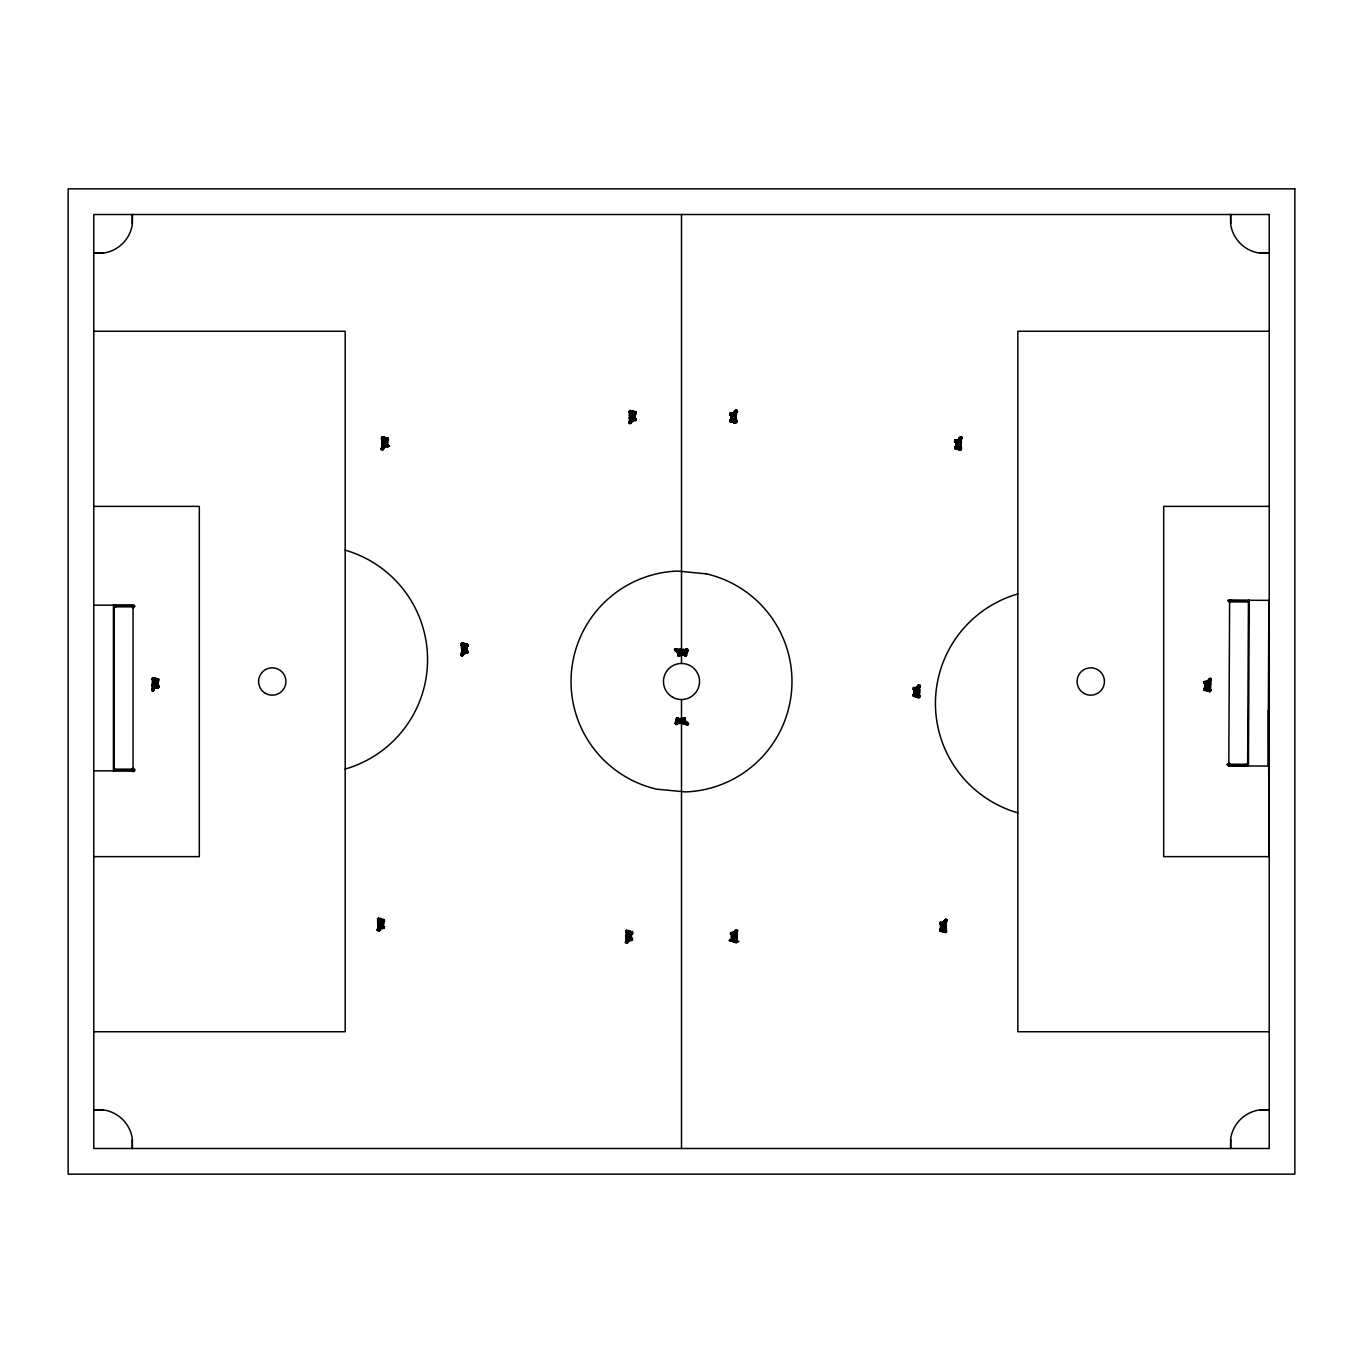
<?xml version="1.0" encoding="UTF-8"?>
<svg xmlns="http://www.w3.org/2000/svg" width="1363" height="1363" viewBox="0 0 1363 1363"><rect width="100%" height="100%" fill="white"/><g stroke="black" fill="none" stroke-linecap="round" stroke-linejoin="round"><path stroke-width="1.5" d="M153.15 681.483L152.043 678.416L153.099 677.701L154.615 678.876M377.585 918.935L378.335 920.57L377.5 918.866L380.43 918.662L381.674 919.463L380.959 920.553M382.492 439.176L381.504 437.455L384.434 437.25L383.446 437.966M462.176 646.607L461.069 644.614L461.972 642.808L463.999 643.336L465.073 646.522L466.93 646.982M626.69 932.633L625.685 930.929L628.633 930.708L626.077 932.428M629.57 412.495L630.098 410.433L633.369 411.745C630.524 414.182 632.466 409.156 636.01 411.967L636.061 413.79L633.488 413.722M734.35 418.134C737.792 418.901 737.093 423.177 733.805 422.649L736.736 422.445L736.31 419.412M734.93 937.625L736.259 937.54L736.838 942.054C737.877 938.119 736.684 942.157 734.367 942.157L736.395 942.685L736.94 940.623M920.025 696.97C919.173 691.774 921.115 699.849 917.095 697.174L918.083 696.459M944.252 930.026L943.69 931.985L945.581 932.496L946.263 930.469M957.576 446.417L958.649 449.586L960.676 450.114L961.205 448.052M1209.373 690.36L1207.925 691.109L1209.952 691.637L1210.48 689.576M679.813 655.893L678.007 655.824C682.113 652.724 671.295 648.141 679.251 653.899M1229.613 600.18L1228.796 765.887L1268.067 766.074L1268.885 600.367L1229.085 600.18M1246.021 765.631L1246.021 764.268M1247.741 601.969L1247.741 600.606M1247.281 765.631L1247.281 764.285M1247.622 765.972L1248.44 600.265M1248.44 765.972L1249.258 600.265M154.155 685.487C157.716 684.413 153.355 686.577 154.394 684.635L153.338 682.846M379.596 925.954C383.173 924.864 378.795 927.044 379.851 925.085L378.301 923.041L379.766 922.495M385.763 440.539L386.956 442.464C383.957 441.765 386.002 445.497 383.838 443.674L382.202 441.561L383.872 441.782M463.181 650.628C466.742 649.538 462.381 651.718 463.42 649.759L461.767 647.664L464.374 647.425M631.308 418.237C634.868 417.163 630.507 419.327 631.546 417.385L630.013 415.34L633.199 414.131L632.125 411.37L631.563 412.921M627.798 938C631.376 936.909 626.997 939.09 628.036 937.131L626.401 935.035L628.07 935.239M680.631 719.885L679.728 719.272L679.064 720.686M682.437 653.729L683.34 654.342L684.005 652.928M734.623 415.374C731.062 416.465 735.424 414.284 734.384 416.243L736.037 418.339L735.287 417.674M735.202 935.035C731.795 935.648 735.816 933.996 734.964 935.734L736.599 937.846L735.867 937.182M917.912 689.882C914.352 690.973 918.713 688.809 917.674 690.751L919.309 692.864L917.64 692.643M944.525 924.71C940.947 925.801 945.326 923.62 944.286 925.579L945.922 927.675L945.189 927.01L945.718 932.513L946.246 930.282M959.467 442.294C955.906 443.384 960.268 441.22 959.228 443.162L960.285 444.951M1208.76 683.817C1205.182 684.908 1209.56 682.744 1208.504 684.686L1210.157 686.799L1208.589 687.276M152.963 677.718L152.043 679.49L153.116 677.752L153.286 683.153M378.386 921.286L378.403 918.134L378.539 923.279L379.868 923.194M382.935 442.225L382.407 436.722L381.623 439.295L382.901 440.505M461.461 645.057L461.972 642.808L462.517 648.328M630.115 410.467L629.195 412.239L630.268 410.502L630.336 415.8M626.588 933.331L626.605 930.179L627.133 935.7M919.122 697.703L920.025 695.897L918.952 697.635L918.577 692.2M960.591 447.66L961.579 448.308L960.676 450.114L960.131 444.611M1209.952 691.637L1210.855 689.831L1209.952 691.637L1209.816 686.492L1208.487 686.577M153.678 690.649L155.876 685.265L156.762 686.867L158.006 685.112L157.512 680.137L154.581 679.336M380.107 919.667C380.839 916.975 378.403 922.785 382.969 920.604L382.952 927.198L379.374 927.607M732.8 416.635L731.284 414.131L733.686 413.585M1208.981 682.164L1205.403 682.573L1204.909 684.209L1205.386 689.184L1207.874 689.695M156.319 679.541C157.103 676.576 155.382 681.807 154.649 679.217C155.433 677.598 156.984 680.853 155.535 678.416M383.65 439.056C383.105 440.334 389.205 436.62 384.11 438.256M381.998 919.344L381.674 919.463M464.562 643.54C468.429 645.04 460.984 644.273 466.538 645.278L466.521 651.872C461.12 654.666 467.713 648.226 464.868 652.996L463.352 653.388M633.71 411.626L634.238 413.449L631.546 412.393M686.424 653.627L686.373 650.969M731.948 421.934L734.01 421.15M915.391 696.34L917.35 696.561L915.22 696.442L916.635 695.164L915.851 696.391C912.563 697.941 911.881 692.506 915.732 694.414M942.549 923.893L941.169 923.467L940.76 926.704L942.446 929.583L941.407 929.805L941.134 923.637L943.656 923.058L941.169 923.467C938.306 928.356 944.883 935.614 942.634 928.816M956.996 446.979L954.713 446.757L954.764 448.563L958.785 449.126M1206.357 690.428L1208.282 690.445M154.411 680.171L154.973 678.212M465.686 644.171L464.476 643.864M631.989 411.422L631.222 410.57M629.996 933.485C636.436 933.928 629.416 930.469 628.633 930.708M734.129 421.644L733.89 422.769L732.732 419.48L735.696 418.526M1206.562 688.349C1202.66 686.407 1203.427 692.097 1206.783 690.172L1208.163 690.82L1206.851 687.94M679.558 721.385L677.65 720.158L677.547 723.736C673.595 725.985 676.065 718.983 676.849 724.23M676.44 718.131C677.769 733.396 674.123 714.297 678.501 718.233M684.669 653.32C686.577 661.396 685.742 648.72 687.225 649.027L687.957 649.93L685.385 649.146M677.65 720.158L677.956 722.015M685.197 652.23L685.419 653.456L684.311 652.281M734.214 941.152L731.965 940.623L731.352 935.257L731.846 933.621L736.327 931.304M154.718 678.808C157.461 677.888 154.104 681.466 156.029 679.524M381.776 920.008L380.107 919.326L381.316 918.986M633.352 412.171L632.585 412.972M631.086 932.258L629.195 930.929M732.459 421.32L733.243 422.445M916.464 696.766L914.675 695.641L913.943 691.944L914.573 688.639L916.975 688.094M154.666 687.616L155.689 685.913L155.842 687.872L154.326 688.247M383.787 447.285L386.257 445.633L384.724 445.275M379.783 928.714L382.373 926.84L379.442 928.373M464.204 652.042L464.987 650.867L464.868 652.996L466.623 650.015M732.919 413.551L734.453 412.614L736.276 413.006L736.241 414.863L736.412 413.994M736.974 933.502L736.77 934.354L736.838 932.496L733.498 932.496L731.761 935.478M1208.572 681.074L1205.982 682.931L1206.954 683.272M156.319 686.1L152.758 691.297L153.252 690.223L151.821 690.802L153.559 686.969L152.179 688.519M386.939 444.065C381.299 447.047 398.047 444.832 383.702 447.047M628.019 939.465L627.644 942.446L630.132 938.357M732.834 414.812L732.152 414.062L732.289 415.016M734.078 934.132C729.58 935.648 738.422 927.334 734.112 932.548C731.846 936.722 727.706 931.202 735.1 932.36M957.644 443.554C962.193 431.304 956.519 441.68 957.61 442.123M942.719 924.148C941.203 922.393 942.6 926.721 942.838 922.342L946.161 922.342L946.126 924.199L946.314 923.33M1208.351 681.858C1203.989 686.339 1209.424 678.127 1206.289 683.289C1201.093 683.97 1205.693 679.592 1208.657 681.313M381.419 924.693L379.476 930.384L382.935 925.494M630.319 938.272L629.485 940.368L626.162 940.368C627.883 934.899 624.816 944.576 626.912 942.736C626.401 946.382 631.938 932.956 628.905 937.165L626.52 936.415M732.902 415.596L736.02 409.582L735.526 410.638L736.957 410.076L735.424 414.999M736.702 940.351C735.56 937.165 737.775 929.072 736.088 930.145C736.906 927.709 732.101 935.052 733.294 937.028M916.004 692.046C914.965 689.968 919.361 682.846 918.815 685.146C923.143 686.236 912.375 691.791 918.117 685.623L915.152 688.996L918.151 688.23M626.98 938.425L626.043 938.698L626.299 932.513M919.156 687.634L919.412 695.369M946.28 927.232L946.024 930.196L946.109 927.232M153.338 685.913L152.383 686.185L152.4 682.982L152.503 687.872L153.355 685.402L152.162 686.662M382.253 446.74L381.504 437.455M378.352 928.203L378.267 920.758M629.467 417.385C629.553 404.743 630.643 427.999 629.467 417.385L629.57 418.969L630.49 418.68M679.047 653.627L680.614 654.461M1210.583 684.686C1209.884 697.958 1210.174 678.365 1210.583 684.686L1209.85 682.795M684.822 653.593L684.822 656.114M684.652 721.691L683.817 719.715L685.299 720.788L685.299 724.128L683.63 724.247L683.647 722.969M735.986 420.503L735.628 419.378M736.31 421.746L735.833 423.177M961.188 447.865L960.676 450.114M152.792 687.77L153.065 686.271M382.373 926.84L381.078 927.096L381.419 926.193L380.021 928.118M734.01 413.296L732.817 415.136M735.049 420.23C739.819 422.564 727.161 423.246 730.381 419.787M916.379 689.457L916.72 688.042M960.779 448.648L956.451 447.49L955.719 444.287L956.127 441.05L958.853 440.232M945.82 931.048L941.509 929.907L942.446 929.583M944.661 924.506L945.769 925.681L946.161 922.342L945.036 923.194L946.365 925.562M1208.879 683.613L1210.003 684.805L1210.395 681.449L1210.497 683.102M384.485 438.665L386.973 439.176L387.569 442.481L386.956 445.786L384.536 446.314M631.699 412.563L634.681 412.887L635.175 414.488L634.647 419.48L632.619 419.361M733.754 421.235L731.267 420.724L730.653 417.436L731.284 414.131L733.669 413.875M958.598 448.171L956.11 447.66L955.599 446.059L956.127 441.05L957.746 442.532M155.143 688.247L156.915 686.39L156.012 687.139M386.376 445.428C380.805 451.409 387.399 445.582 383.599 444.542M378.011 929.174C380.533 924.54 374.314 931.985 378.71 930.69C377.278 932.939 383.719 925.46 381.265 926.414M461.921 652.877C462.653 647.766 460.643 656.71 462.278 655.364L461.784 656.421L465.004 649.367M631.495 420.997L634.068 419.14L631.154 422.7L633.045 418.015L633.914 419.617L631.069 419.906M731.863 414.471L734.759 411.013L732.101 415.102M960.983 441.663L961.307 443.162L959.961 440.828L961.801 436.995L960.37 437.557L960.847 436.552L956.945 442.021M941.765 923.807L944.678 920.264L942.702 925.971M1205.982 682.931L1208.879 679.456L1206.851 685.981M154.019 685.708L153.593 683.476M383.48 444.747L382.356 443.554L382.475 449.977L381.265 449.841L382.1 446.076M379.476 926.159L378.352 924.983L378.71 930.69M463.045 650.832L461.938 649.657L462.278 655.364M631.171 418.458L630.064 417.265L630.183 423.689L628.973 423.552L630.507 418.151L629.314 419.412M627.662 938.204L626.554 937.028L626.912 942.736M734.759 415.17L735.867 416.345L735.526 410.638M735.339 934.66L736.446 935.853L736.088 930.145M918.049 689.678L919.156 690.871L918.815 685.146M959.603 442.089L960.711 443.282L960.37 437.557M684.856 721.777L685.061 717.79L683.204 718.233M156.762 683.204L156.898 682.437M382.202 923.671L382.816 922.751L381.401 922.087M465.788 648.345L466.402 647.425L466.248 648.669M630.405 935.717L631.018 934.797L629.553 937.403M732.834 419.242L731.42 418.577L732.033 417.657M732.595 937.165L731.982 938.068L733.447 935.461M957.678 446.161L956.247 445.497L956.877 444.594M942.736 928.578L941.305 927.913L941.918 926.993M1206.306 687.242L1206.153 686.117M382.253 439.397L381.861 445.258L382.782 444.968M633.131 416.993L633.216 416.09M385.797 440.01C390.789 441.816 387.177 436.228 386.291 438.119M735.287 942.549L732.51 941.288L734.044 940.947M385.303 446.911L385.542 444.44L385.303 446.911L384.025 446.706M381.299 928.322L381.538 925.869L381.708 927.096C379.34 928.85 382.543 928.493 382.066 926.482C387.262 925.801 382.662 930.179 379.698 928.459M464.868 652.996L465.107 650.543L465.942 651.514L464.289 651.361C462.977 653.507 466.964 653.167 465.652 651.156C470.848 650.475 466.231 654.853 463.267 653.133M1207.056 681.449L1206.817 683.919L1206.255 682.727M155.092 687.616L156.609 686.083M632.415 418.986L632.994 420.622L633.863 419.242M943.4 923.961L942.838 922.342L941.203 925.17M630.047 415.954L630.37 413.006L630.149 417.487M632.415 419.003L632.245 420.366L636.01 420.383L635.55 418.526M735.867 413.688L737.519 410.927L736.378 411.217M943.417 923.961L943.571 922.598M945.121 923.228L946.859 919.412L945.326 919.701L945.002 923.978M1209.339 682.335L1211.094 678.518L1208.385 680.341L1208.538 682.369M1209.901 684.584L1210.327 688.536L1209.441 688.605M685.862 654.427L682.335 654.853M681.023 718.744L684.175 719.136L684.703 721.538M155.774 686.117C155.263 691.586 160.595 676.576 155.041 679.541M383.378 446.195C387.91 447.405 388.847 440.675 385.797 438.494L383.753 437.625M383.003 927.01L380.464 927.59C384.656 928.765 384.298 920.502 381.793 919.923L379.749 919.054L377.5 919.94L378.42 918.168M462.943 652.281L466.521 651.872L466.93 648.737M633.914 419.617L634.681 412.887L635.277 416.192M628.735 939.789L631.154 939.243L631.086 932.275M732.033 420.434L731.232 414.301L731.267 420.724L730.653 417.436M733.464 935.103L731.846 933.621L731.437 936.875L732.084 939.976L734.436 940.453M917.163 695.471L914.794 694.994L914.164 691.876L914.573 688.639L916.907 688.264M1209.765 690.308L1209.458 687.855L1210.463 690.274L1206.562 689.865C1201.144 688.945 1208.964 678.075 1206.885 683.647M629.297 936.449L629.45 935.7M733.686 936.074L733.55 937.165L734.095 935.717L731.846 936.943M916.396 691.092L916.26 692.183L917.043 691.211M152.469 681.466L152.145 678.467M461.495 646.59L461.205 645.551M157.495 686.731L157.512 680.137L154.394 679.643M386.956 445.786L386.564 441.016M382.952 927.198L382.56 922.444M466.521 651.872L466.998 648.601M634.647 419.48L635.124 416.226L634.323 417.606M629.536 937.778L631.154 939.243L631.682 934.234L631.171 932.65L628.667 932.139M731.846 933.621L731.829 940.231L734.333 940.743M914.965 693.409L914.096 691.91L914.573 688.639L915.22 689.235M957.065 448.904L957.303 448.257C955.429 447.371 955.48 444.594 956.127 441.05M1205.795 687.344L1205.403 682.573M134.733 606.416L133.063 608.068L131.632 605.581L134.238 605.24L134.733 606.416L131.564 606.314M134.818 770.027C134.886 772.446 130.865 771.918 131.547 769.584C133.097 765.972 137.833 772.122 131.564 770.027M1231.181 601.015L1229.511 602.667L1228.08 600.163L1230.687 599.839L1231.181 601.015L1227.961 600.998M155.314 681.33L155.348 682.284M384.758 440.368L386.036 441.118M377.875 920.383L378.011 919.94M380.754 921.78L382.032 922.547L381.112 923.603M629.587 412.665L629.195 411.166M632.466 414.079L633.744 414.829L631.495 414.965L633.608 413.943L634.459 414.897L634.357 416.993L633.045 417.657M733.481 419.548L734.436 418.645M734.044 939.039L735.015 938.153M916.754 694.057L916.72 693.086M1210.855 690.905L1210.003 686.117M676.372 719.8C676.934 724.196 674.123 720.107 676.968 720.311M687.105 652.843L687.957 649.93L682.454 650.458L683.119 649.725L684.447 653.422L682.216 654.479L680.733 652.877M686.219 652.281L686.305 653.303M681.67 720.652L684.175 719.136L679.166 718.608L677.564 719.119L677.053 721.606L676.508 720.414M155.774 679.285L154.837 678.672M156.984 682.982L155.944 681.619M386.445 442.021L386.393 441.714M380.481 920.008L382.134 919.497L380.584 919.684M382.441 923.433L382.202 922.751M632.193 412.29L632.619 410.91M628.956 931.934C630.711 930.929 626.741 930.452 629.876 931.508L626.316 931.628M630.643 935.478L629.962 933.996M731.795 417.896L731.42 418.577M733.856 422.751L733.021 421.593M732.357 937.386L733.038 938.868M915.084 692.404L916.123 693.75M916.175 696.851L917.026 695.846L914.539 695.249L913.943 691.944M956.639 444.815L956.877 445.497M957.746 449.262L958.853 448.069M941.68 927.232L941.918 927.913M942.787 931.679L944.235 930.282M1205.914 686.339L1206.954 687.685M1207.022 690.785L1208.351 689.508M384.025 438.375L384.383 437.284M628.888 934.626L629.774 932.786L628.479 930.81M734.64 941.56L732.8 941.475M154.24 687.991L158.5 687.838L158.398 685.776M679.592 656.114L679.609 653.593L678.007 653.627M627.9 940.504C632.722 942.395 634.562 936.432 628.922 938.732L629.45 938.136M730.381 415.102L730.278 413.023L734.538 412.87M955.224 442.021L955.122 439.959L959.382 439.789M913.67 689.61L913.568 687.548L917.827 687.378M940.266 924.421L940.163 922.359L944.423 922.206M681.176 651.207L681.721 649.861M681.347 723.753L682.079 721.385M463.676 644.341L463.096 642.961M631.733 412.086L632.04 410.825L633.182 412.205L631.938 412.733M1208.248 690.104L1208.078 691.007L1206.885 689.848M685.725 651.889L685.504 654.496L682.199 655.092L678.893 654.479L678.365 652.076M677.309 721.351L677.564 719.119L680.87 718.522M686.015 652.008L685.504 654.496L682.199 655.092M629.979 938.596L629.655 939.652M957.678 441.748C955.344 441.101 959.416 440.198 957.933 441.868L958.496 440.334M154.735 678.501L156.115 680.29L155.246 682.13M380.192 918.952L380.89 920.672M684.175 649.452L677.769 649.487L677.769 652.826L679.013 653.235M682.335 720.737L680.853 719.136L678.927 720.328M678.007 655.824L677.922 653.098M685.061 717.79L685.146 720.516M153.116 679.796L152.452 679.047L153.44 681.466L152.452 679.047L155.842 678.944L154.309 678.587M630.268 412.546L629.604 411.796L630.609 414.216L629.331 413.006L630.302 411.762M732.17 421.44L731.71 420.162L733.515 420.911M732.936 421.917L736.344 421.831L736.616 420.622L735.339 419.412L736.344 421.831L733.294 421.797M687.906 651.071L687.48 652.451M960.08 448.819L961.46 447.541L960.182 446.331L961.188 448.751L959.313 449.211M919.616 696.34L919.122 694.551M945.138 931.236L946.501 929.958L945.223 928.748L946.229 931.168L944.372 931.611M461.529 652.996L462.67 652.127M627.406 940.896L630.456 939.09L629.74 937.914L629.485 940.368L626.162 940.368L627.287 939.499M733.09 933.74L733.498 932.496L736.838 932.496L735.713 933.365M954.764 440.164L961.119 439.925L959.978 440.794M677.07 722.254L677.207 719.187L676.474 724.196L676.389 720.788L676.695 722.646M686.56 653.814L687.225 652.519M1209.765 681.721L1211.025 680.461M382.713 449.262C381.93 452.192 386.223 443.452 385.985 445.803M465.942 651.514L465.039 650.798M732.97 414.897L732.766 413.722M685.214 651.054L687.225 649.027M629.416 938.63C631.41 937.795 628.445 942.14 629.331 938.425L627.662 942.429M732.817 933.604L733.533 934.405L732.425 933.979M685.896 654.359L686.628 653.524M151.889 688.86L153.218 688.059L151.736 690.24M382.015 447.746L381.078 449.33L383.224 447.439M377.227 930.043L378.488 929.515M463.301 652.11L460.643 655.416L461.427 654.785M629.042 421.61L630.37 420.809L628.905 422.99M627.917 939.482L625.259 942.787L626.043 942.157M735.083 933.399L737.758 930.128L736.957 930.708M961.75 438.937L960.421 439.721L962.005 437.506L959.859 439.397M919.497 686.679L920.468 685.146L919.037 686.322M946.791 921.337L945.462 922.138L947.081 919.957L944.917 921.814M1209.884 681.33L1211.281 679.03L1209.134 680.921M383.872 439.21C383.173 436.467 387.024 437.762 384.894 439.261M917.657 695.215L917.146 697.277M1208.487 689.15L1208.828 691.501M158.909 685.828L158.5 687.838M387.961 446.877L388.574 445.088M383.957 928.305L384.57 926.499M467.526 652.962L468.156 651.173M636.01 420.383L636.061 418.577M632.159 940.351L632.551 938.323M730.841 932.531L730.227 934.319M955.122 439.959L954.713 441.97M913.568 687.548L913.159 689.559M940.163 922.359L939.771 924.387M1204.398 681.483L1203.785 683.272M679.473 653.405L679.098 652.23L682.301 653.03M686.288 724.758C685.691 721.947 682.505 725.372 684.396 722.969L688.23 724.809L687.651 723.378L688.673 723.855L682.693 720.754M675.844 721.095L676.849 720.431M387.671 446.757L388.353 444.866M631.853 940.214L632.381 938.408M731.147 932.65L731.062 934.422M955.412 440.079L955.327 441.851M913.857 687.668L913.772 689.439M1204.688 681.602L1204.602 683.374M736.736 422.445L736.599 420.434M631.154 939.243L631.171 932.65L628.564 932.428M154.07 677.82L155.467 678.161M383.531 436.859L384.911 437.199M379.527 918.287L380.907 918.611M734.708 423.041L733.311 422.717M627.713 930.333L629.11 930.656M959.552 449.977L958.155 449.637M917.998 697.566L916.6 697.226M944.576 932.479L943.213 932.053M465.499 651.957C461.018 656.455 465.209 653.746 464.834 651.088M675.588 721.163L675.247 722.56M914.76 690.342L917.725 687.139M153.252 690.223L152.912 684.516L154.428 685.436M679.677 652.792L678.621 653.422L678.024 652.076M683.476 720.686L685.044 721.538L683.919 719.92M678.621 720.192L680.478 723.446L675.111 723.685L676.542 724.162M467.151 648.567L465.584 644.018M465.039 652.281L464.153 652.587M631.716 420.417C636.282 416.737 629.024 425.069 630.405 422.973M733.345 933.229L732.936 934.285L733.498 932.496M961.119 439.925L960.268 442.396L961.46 441.118L961.119 439.925L959.961 441.578M916.958 688.4L915.783 689.048L916.055 688.23M1206.902 682.182L1206.289 683.238L1209.015 679.37M381.657 919.872L380.993 918.883M732.578 421.44L732.902 422.343M629.842 931.934L629.536 931.031M635.056 414.608L634.425 416.737M731.198 418.049L730.96 419.054M631.563 934.388L630.422 937.284M955.804 445.974L956.23 444.099M1205.079 687.497L1205.625 685.333M155.893 684.908L157.495 683.425L156.319 681.5M385.354 443.946L386.956 442.464M464.919 650.032L466.521 648.549L465.345 646.624M381.35 925.358L382.952 923.875L381.759 921.95M732.476 419.378L731.284 417.453L732.885 415.971M957.32 446.297L956.127 444.372L957.729 442.89M912.937 694.568L916.703 694.84L914.556 691.961L916.175 690.479M942.361 928.714L941.169 926.772L942.77 925.307M1206.596 687.821L1205.403 685.896L1207.005 684.413M678.178 651.531L676.781 648.856M685.419 723.617L686.288 723.719L684.89 722.083M686.56 653.201L687.327 651.804L685.947 652.809C684.26 653.78 686.679 651.701 686.424 650.066M676.661 723.549C676.389 721.913 678.808 719.834 677.121 720.806L676.304 722.015M153.218 688.059L155.467 686.611M630.37 420.809L631.154 420.673M736.906 412.001L735.867 412.069M945.462 922.138L944.678 922.291M686.424 655.824L686.492 649.827M683.834 654.802L684.243 653.797M385.235 444.934L384.468 446.178L386.99 445.599M733.004 414.982L734.231 413.415M677.769 652.826C677.19 648.362 678.553 650.918 679.507 649.912M959.586 437.932L959.262 440.828M735.321 930.503L734.981 933.416M381.214 919.735L382.287 919.395M632.926 412.035L633.999 411.694M956.792 448.853L957.865 448.512M915.22 696.442L916.294 696.101M941.833 931.27L942.906 930.912M1206.068 690.377L1207.141 690.036M945.411 919.974L945.905 918.918L944.729 920.434M1209.645 679.081L1210.14 678.024L1209.816 683.016M156.217 679.081L155.876 678.518M381.861 438.784L382.56 436.79M461.444 644.869L461.989 642.842M626.06 932.241L626.622 930.213M736.395 942.685L737.298 940.879L736.31 940.231M942.003 924.438L943.588 921.984M945.718 932.513L946.638 930.725L945.445 929.941L945.786 927.01C945.735 930.537 947.012 930.265 942.838 930.503L944.593 929.77M679.234 718.812L680.256 719.051M382.594 438.051L381.504 438.528M915.357 688.894L916.583 687.651M681.875 650.083L683.613 649.367M957.968 443.844L960.745 443.878M943.026 926.244L945.803 926.295M157.171 684.856L157.103 681.977M386.615 443.912L387.416 442.515M382.611 925.324L383.412 923.927M730.875 417.368L731.181 415.971M630.813 937.369L630.745 934.49M958.836 447.814C956.587 448.171 957.218 447.2 955.65 444.321L956.707 441.408M732.187 935.495L732.255 938.391M914.164 691.876L914.897 690.513M940.76 926.704L942.395 923.875M1204.994 685.81L1205.744 684.447M681.704 723.463L681.602 721.606M152.4 686.219L152.366 686.867M629.57 418.969L629.519 419.617M626.06 938.732L626.009 939.38M733.43 933.212L733.669 934.439L734.214 932.905M943.912 922.632L942.753 923.058M465.345 644.682L465.55 643.609L463.863 643.438M674.975 650.662L680.767 654.138M683.51 720.209L688.094 722.952M153.883 689.951L154.36 686.952M383.344 448.989L383.821 445.991M462.909 655.092L463.386 652.093M631.052 422.7L631.512 419.702M379.34 930.418L379.817 927.419M734.896 410.91L734.418 413.909M918.168 685.436L917.708 688.434M944.78 920.246L944.303 923.245M155.024 687.139L157.546 686.56M958.598 440.658L956.076 441.237M685.896 649.401L687.616 650.117M677.172 724.213L675.844 724.588M152.912 687.191L151.77 689.576M382.356 446.229L381.231 448.614M461.938 652.315L460.796 654.717M630.064 419.94L628.922 422.326M626.554 939.686L625.43 942.089M960.711 440.607L961.852 438.222M736.446 933.178L737.57 930.793M919.156 688.196L920.298 685.81M945.769 923.024L946.893 920.621M1210.003 682.13L1211.128 679.745M386.24 443.793L387.365 440.931L386.274 440.436M382.236 925.221L383.361 922.342L382.27 921.848M732.647 935.546L731.437 938.477L732.527 938.971M915.289 690.632L914.147 693.494L915.255 693.988M384.962 439.125L385.678 438.034L384.076 437.915M383.207 449.773L384.587 447.285M630.848 423.399L632.296 420.997M627.389 943.247L628.786 940.743M735.662 929.702L734.265 932.156M918.372 684.72L916.924 687.139M381.623 447.575L382.253 446.621M461.205 653.661L461.818 652.707M629.331 421.286L629.962 420.332M377.619 928.987L378.25 928.033M735.986 413.296L736.616 412.342M625.821 941.032L626.452 940.078M960.83 440.215L961.46 439.261M736.548 932.786L737.179 931.832M919.258 687.804L919.889 686.85M945.871 922.632L946.501 921.678M1210.105 681.739L1210.736 680.784M956.127 444.372L958.359 443.145M629.314 936.79L631.154 935.921M735.764 412.87L734.504 413.892M679.916 719.817L679.643 722.288M733.686 937.216L734.964 935.734M383.02 446.025C386.104 444.406 386.717 447.115 384.809 446.383M381.214 926.584L381.453 927.607L382.066 926.55M957.371 441.203L954.492 441.748M733.72 933.502L733.584 934.251M942.429 923.62L939.55 924.165M682.096 654.206L683.357 653.729M735.1 410.212L733.635 412.631M154.615 680.512L155.143 679.149C157.563 684.26 161.652 676.781 154.206 678.842M381.265 926.09L382.066 926.482M916.686 688.673L918.066 687.463M629.382 931.815L630.251 931.934M381.793 921.439L384.349 921.49L384.298 919.684C376.256 920.689 384.57 919.173 383.565 923.893M381.606 445.718L382.816 444.44M736.616 414.199L735.424 415.459L736.276 413.006L729.938 413.245M377.602 927.13L378.812 925.869M946.518 923.535L945.309 924.795L946.161 922.342L939.823 922.581M1210.736 682.642L1209.543 683.919L1210.395 681.449L1209.271 682.318M684.294 721.01L683.817 719.715M465.362 646.113C469.111 647.987 468.616 642.74 465.379 644.052M730.5 941.134C754.795 941.918 717.483 941.918 733.004 939.397M942.072 930.776C943.145 933.859 936.16 927.845 942.054 929.379M382.594 439.278L381.623 439.295M462.159 645.363L463.386 646.164M735.645 420.622L735.321 420.162M945.53 929.958L945.206 929.498M629.57 939.652L630.558 938.903M632.432 412.631L634.391 413.091M943.4 930.316L944.286 930.554M384.707 441.169L385.49 440.419L384.281 437.71L385.473 438.511L382.543 438.273M630.694 415.562L633.199 414.131M380.703 922.581L380.464 919.088M916.038 695.914L916.021 694.006L918.969 692.557M734.657 941.748L733.328 940.896C731.829 941.782 736.31 942.634 733.515 940.657L734.112 938.238M462.449 653.576L463.573 652.587M464.698 649.418L461.904 649.044M381.129 924.744L378.335 924.37M1207.226 685.027L1210.02 685.402M733.021 941.032L733.805 941.952M385.405 445.837L385.133 444.968C385.95 446.808 385.508 444.389 383.446 446.962M631.699 420.213L633.471 419.208M464.17 653.371L462.704 655.79M380.584 928.697L379.135 931.116M958.53 439.585L957.133 441.953M1207.805 681.108L1209.22 678.655M943.537 921.967L944.985 919.548M628.207 939.959L625.532 941.373M734.793 932.905L737.468 931.508M734.708 420.434L732.306 420.656L735.696 421.644M464.851 644.835L464.885 645.823L464.851 644.835L462.108 644.358M915.595 695.164L916.822 694.943M628.888 932.956L630.115 932.718L626.741 931.73M732.885 940.146L734.112 939.925M944.065 929.685L942.838 930.503M157.392 683.698L157.818 681.807M941.288 926.516L940.845 928.39M381.333 447.899L382.475 447.03M377.33 929.327L378.471 928.459M919.054 687.395L920.178 686.526M383.531 439.482L386.973 439.176L387.569 442.481M154.087 680.427L156.472 680.205L153.082 679.217M631.239 413.176L633.625 412.955L630.234 411.967M959.552 447.354L957.15 447.575L959.228 448.069M1207.073 689.61L1207.056 688.622L1207.073 689.61L1209.816 690.087M683.987 719.085L685.044 721.538M632.023 419.548L632.841 418.662L633.096 419.548M683.664 654.087C684.925 651.804 685.691 655.33 685.027 653.201M385.899 440.232L382.986 441.851M156.455 681.193L153.542 682.812M732.323 419.668L735.253 418.049M465.482 646.335L462.568 647.953M957.167 446.604L960.08 444.968M381.896 921.661L378.982 923.279M915.612 694.193L918.526 692.557M917.725 693.154L915.476 693.307L916.635 693.017M630.098 933.706L627.184 935.325M732.902 939.175L735.816 937.557M1206.459 688.128L1209.373 686.492M942.225 929.004L945.138 927.385M914.692 693.086L915.817 693.29M677.343 724.213L676.917 724.077M675.452 723.497L676.917 724.588M628.752 939.482L629.927 938.834M734.231 933.382L733.038 933.911M680.376 652.86L678.893 654.479L682.164 654.939M680.307 651.139C680.921 654.547 679.268 650.509 681.006 651.378L682.829 650.509M682.931 722.475C681.841 718.914 684.005 723.276 682.062 722.237L680.239 723.106M956.025 442.907L959.296 439.55M631.239 937.403L630.166 939.09M957.49 441.476C956.69 440.794 959.109 439.278 959.944 437.131M687.429 651.957L686.56 649.589M729.869 415.051L730.278 413.023M679.898 719.664L680.972 719.408M678.774 649.35L679.626 649.555M736.412 939.533L736.923 940.453M681.364 652.656L682.488 652.638M155.621 686.867L156.524 686.765M631.768 413.262L633.625 412.955L631.359 412.768M732.306 420.656L734.163 420.349M155.246 680.444L156.472 680.205L154.206 680.018M959.007 447.268L957.15 447.575L959.416 447.78M1207.022 688.86L1208.691 689.303M686.867 651.753L687.327 651.804M680.904 723.037L682.863 722.203M919.497 692.404L919.701 688.519M377.636 920.877L377.824 927.317M631.546 417.385L634.664 416.175M734.384 416.243L731.284 417.453M154.394 684.635L157.495 683.425M957.644 443.81L959.228 443.162M463.42 649.759L466.521 648.549M917.674 690.751L914.556 691.961M379.851 925.085L382.952 923.875M1208.504 684.686L1205.403 685.896M628.036 937.131L629.314 935.665M944.286 925.579L941.169 926.772M385.49 440.419L382.543 441.373M156.046 681.381L154.326 682.045L156.813 682.488M916.021 694.006L918.986 693.051M629.689 933.894L626.741 934.848M733.311 938.988L736.259 938.034M632.176 416.925L630.03 416.669M155.024 684.175L152.877 683.902M958.598 443.622L960.455 443.52M464.05 649.299L462.193 649.418M380.481 924.625L378.624 924.744M1207.874 685.146L1209.731 685.044M628.667 936.688L629.638 936.347M733.362 936.534L734.316 936.194M943.656 926.022L945.496 925.92M382.543 441.868L383.787 441.442M735.679 418.049L733.533 418.748M959.296 445.394L960.523 444.968M462.125 647.953L464.272 647.255M378.539 923.279L379.783 922.853M1208.572 686.918L1209.816 686.492M626.741 935.325L627.985 934.899M735.015 937.965L736.259 937.54M945.581 927.385L943.435 928.084M386.206 439.516L384.502 439.022M465.652 645.636L463.42 644.784M633.505 412.205L632.705 411.166M629.485 931.457L626.094 931.542L629.485 931.457L628.343 931.116M685.725 649.401L686.151 649.538M462.432 651.037L461.393 651.991M1209.577 683.391L1210.531 682.454M736.02 934.439L736.957 934.166M946.28 924.012L945.871 924.898M686.56 655.194L684.686 655.705L686.628 655.484M959.296 445.752L960.54 445.462M462.108 647.476L463.352 647.169M944.355 928.169L945.581 927.862M632.176 419.889L634.698 419.31M152.792 680.358L153.457 680.699M464.05 652.264L466.572 651.684M1205.352 682.761L1207.891 682.182M628.667 939.635L631.188 939.073M731.812 933.808L734.333 933.229M387.961 438.051L385.576 438.187M636.01 411.967L636.061 413.79M730.278 421.849L729.869 419.838M954.764 448.563L954.713 446.757M158.5 679.013L158.909 681.04M467.935 646.164L467.526 644.154M913.568 696.374L913.159 694.346M384.349 921.49L384.298 919.684M632.551 933.536L632.159 931.525M730.841 941.356L730.449 939.328M940.163 931.185L939.771 929.174M385.678 439.653L386.717 439.431M731.505 420.468L732.561 420.247M956.349 447.405L957.405 447.183M157.273 680.393L154.786 679.984M914.794 694.994L915.851 694.772L914.829 695.045M629.876 933.127L630.405 932.974M382.679 440.896L381.657 441.067L382.151 442.566M630.388 414.608L629.365 414.778L629.774 416.226M960.387 445.94L961.154 444.304M153.235 681.858L152.213 682.028M1209.68 687.463L1210.685 687.293L1210.293 685.845M945.445 928.356L946.467 928.169M629.331 413.176L630.609 413.466M960.165 447.081L961.443 447.371M462.483 645.841L461.188 645.381L461.478 644.171L464.868 644.086M388.574 439.857L386.07 439.857M636.282 413.568L633.096 413.551M729.648 420.06L732.152 420.043M468.156 645.943L465.652 645.96M1203.785 688.502L1206.289 688.502M384.57 921.269L382.066 921.286M632.773 933.314L630.268 933.331M730.227 939.55L732.732 939.55M383.889 444.474L382.339 442.958M628.087 937.948L626.81 936.79M734.913 934.933L736.48 936.449M461.069 644.614L463.096 645.568M625.685 931.985L625.787 930.98M737.298 940.879L737.298 941.952M956.996 440.982L957.848 441.68M679.728 721.3L678.757 721.334M1208.112 689.337L1205.642 688.928M684.379 722.271L687.378 722.629M462.568 644.103L461.495 644.239L462.142 644.938M461.41 647.152L461.495 648.618M919.684 693.358L919.582 691.893M377.841 922.478L378.471 924.233M626.026 934.524L626.128 935.989M736.974 938.34L736.872 936.875M735.117 414.642L736.31 414.352L735.117 413.909M154.854 678.382L156.217 678.995M153.048 686.526L152.315 684.635M679.421 649.384L681.006 649.299M631.393 420.741L635.652 420.588M678.723 652.621L679.728 652.656M685.061 719.988L683.459 720.022L684.345 721.453M913.21 687.753L916.941 687.821M916.243 695.675L918.986 696.152M379.647 920.468L381.93 920.672L378.539 919.684M733.515 940.657L736.259 941.134M916.924 696.169L915.425 696.152M102.821 253.075L93.791 253.075L104.287 252.939A34.092 34.092 0 0 0 132.228 224.997L132.364 214.502L132.364 223.532M1260.179 253.075L1269.209 253.075L1258.713 252.939A34.092 34.092 0 0 1 1230.772 224.997L1230.636 214.502L1230.636 223.532M93.791 331.26L345.18 331.26L345.18 1031.74L93.791 1031.74M1269.209 331.26L1017.82 331.26L1017.82 1031.74L1269.209 1031.74M635.448 418.697L635.362 420.52M730.483 419.957L730.568 421.797M729.938 421.644L732.8 421.661M388.302 438.273L385.439 438.256M385.576 446.757L388.302 446.672M955.327 446.877L955.412 448.717M93.791 506.372L199.322 506.372L199.322 856.628L93.791 856.628M1269.209 506.372L1163.678 506.372L1163.678 856.628L1269.209 856.628L1268.34 710.276M93.791 605.155L133.063 605.155L133.063 770.862M114.083 605.479L131.461 605.479L131.461 606.842L114.083 606.842M465.141 644.273L467.884 644.358M467.322 646.045L467.236 644.273M467.322 651.071L467.236 652.911M465.141 652.843L467.884 652.758M156.115 679.132L158.858 679.217M1204.057 681.687L1206.783 681.602M156.115 687.719L158.858 687.634M1204.057 690.087L1206.919 690.104M913.772 694.466L913.857 696.306M913.21 696.152L915.953 696.237M114.424 769.141L131.802 769.141L131.802 770.504L114.424 770.504M93.791 770.862L133.591 770.862M383.736 921.371L383.667 919.599M940.385 924.267L940.47 922.427M383.736 926.397L383.667 928.237M381.572 928.169L384.298 928.084M939.823 930.98L942.566 931.065M630.302 931.73L632.5 931.73M730.5 932.735L733.226 932.65M631.938 933.416L631.853 931.576M731.062 939.465L731.147 941.288M629.757 940.214L632.5 940.129M102.821 1109.925L93.791 1109.925L104.287 1110.061A34.092 34.092 0 0 1 132.228 1138.003L132.364 1148.498L132.364 1139.468M1260.179 1109.925L1269.209 1109.925L1258.713 1110.061A34.092 34.092 0 0 0 1230.772 1138.003L1230.636 1148.498L1230.636 1139.468M1248.252 600.623L1230.874 600.538L1230.857 601.884L1248.235 601.969M1247.792 764.285L1230.414 764.2L1228.813 762.956L1227.143 764.609L1228.796 766.279L1230.414 764.2L1230.397 765.546L1247.775 765.631M1227.16 764.711L1230.312 764.728M635.652 411.762L631.376 411.592M955.122 448.785L957.269 448.87M1204.398 690.308L1208.691 690.479M383.957 919.48L379.664 919.309M686.424 652.11L686.765 653.524M676.576 721.487L676.661 717.79M380.703 920.911L381.282 920.161M383.667 437.881L385.814 437.966M959.893 447.166L961 447.439L961.068 444.815L960.472 448.478M683.527 720.311L684.413 721.521M944.951 929.566L945.53 930.878M679.933 651.003L681.125 649.878L674.344 649.742L675.418 650.236L674.838 648.805L678.672 650.543M683.136 722.611L681.943 723.719L687.651 723.378M155.126 687.565L156.643 687.634L156.626 686.032L159.13 686.049M943.554 922.632L942.02 922.581L942.787 924.932M683.664 721.368L684.993 721.504M680.921 718.727L684.175 719.136M686.356 652.741L687.156 653.507L686.219 653.184M729.648 414.829L733.021 414.744M636.282 418.799L633.778 418.782L633.795 420.383M912.937 689.337L915.442 689.354L915.425 687.753M733.515 416.209L734.555 416.397M630.319 417.027L631.393 417.214M382.628 443.316L385.422 443.026L385.116 442.191M917.827 690.922L919.19 691.467M153.167 684.277L154.24 684.465M735.117 935.904L736.173 936.091M463.931 645.057L466.299 645.534L465.243 645.755L466.129 647.118M943.656 930.571L941.152 930.06L940.555 926.772M685.299 720.788L685.299 724.128L684.43 723.003M731.607 420.571L734.384 421.218M1208.521 689.678L1205.386 689.184L1204.79 685.879M631.461 411.336L632.994 411.694M677.65 649.998L678.672 651.241L675.69 650.867M956.792 448.7L958.087 449.381M677.564 650.185L675.349 648.601L675.98 649.367M685.504 723.429L687.719 725.014L687.088 724.247M1207.652 682.778L1206.954 682.522M464.272 651.667L464.97 651.94M943.417 923.671L942.719 923.398M384.996 437.455L386.138 438.085M1207.362 690.905L1206.221 690.274M916.515 696.97L915.459 695.965M943.128 931.781L941.986 931.15M732.766 938.289L734.095 938.715M683.033 722.935L685.299 724.128M733.941 422.564L732.561 421.866L733.413 421.917M630.473 933.894L631.563 934.354M629.996 411.899L630.166 413.347M1210.054 690.172L1209.884 688.758M152.843 679.149L153.014 680.597M686.407 722.203L687.293 722.611M632.653 412.836L631.802 411.967M918.901 691.109L918.032 690.871L918.458 691.91M687.378 722.748L684.192 720.107M961.494 449.313L961.068 448.308M946.638 931.781L946.109 930.708M461.069 643.54L461.58 644.614M678.45 649.878L676.065 648.754M684.618 723.719L687.003 724.86M732.255 414.096L732.698 415.459M1209.867 689.184L1210.855 689.831M736.736 421.388L736.224 421.371M629.195 412.239L630.2 412.887M919.02 695.249L920.025 695.897M677.104 649.146L678.058 649.776M685.01 723.838L685.964 724.469M677.445 652.196L675.878 650.935M1209.56 683.459L1210.821 684.26M630.507 418.611L629.229 417.811M153.355 685.862L152.077 685.061M676.593 650.015L678.075 651.753M735.901 416.959L734.35 415.425M683.425 651.327L683.544 653.235M634.255 414.727L635.124 416.226M1206.153 682.454L1207.022 684.056M915.306 688.519L916.175 690.121M385.337 444.304L386.206 445.905M464.902 650.407L465.788 651.991M381.333 925.733L382.202 927.317M961.256 440.931L960.268 441.936L961.545 442.736M381.827 445.905L381.759 443.674M1209.305 685.845L1208.47 683.885M630.762 416.226L631.58 418.185M735.747 936.892L735.321 935.853M627.253 935.989L627.679 937.028M383.054 442.515L383.48 443.554M379.05 923.944L379.885 925.903M944.917 926.346L944.235 924.761M681.006 651.378L682.216 654.479M682.062 722.237L680.853 719.136M959.705 443.554L959.194 442.345M462.943 649.367L463.454 650.577M684.26 653.03L683.306 650.066M678.808 720.584L679.473 722.322M685.998 651.361L685.282 649.606M681.466 652.008L681.807 652.962M682.812 650.066L683.238 651.31M939.942 929.259L940.47 931.116M382.475 439.602L382.134 438.17M678.501 651.991L679.081 654.53M919.429 689.252L919.752 690.751M737.042 935.734L736.702 934.234L736.787 937.386M625.958 937.148L626.299 938.63L626.213 935.478M377.755 925.102L378.096 926.584M915.987 693.937L916.226 696.425M152.895 683.204L152.997 684.737M685.436 722.39L685.265 718.131M677.632 651.224L677.803 655.484M681.5 214.502L681.5 648.822M681.5 655.092L681.5 663.457M681.5 699.543L681.5 718.369M681.5 724.639L681.5 1148.498M677.905 649.878L677.905 652.468M115.855 605.479L115.855 606.842M114.935 769.141L114.935 770.504M114.577 605.479L114.577 606.842M114.236 605.155L114.236 770.862M113.419 605.155L113.419 770.862M345.18 550.158A113.896 113.896 0 0 1 345.18 769.056M1017.82 812.842A113.896 113.896 0 0 1 1017.82 593.944M960.472 446.314L960.404 447.541L960.728 444.594L960.472 446.314M958.496 440.232L958.359 441.561L958.53 440.181M687.054 651.275L686.679 652.826L686.594 649.418L687.054 651.275M732.936 413.006L732.17 414.778L732.936 413.006M732.732 939.857L732.732 939.857M678.331 717.892L676.559 718.42L678.382 717.892M736.906 941.322L733.515 941.407L736.906 941.322M684.345 720.993L683.357 720.959L684.345 720.993M677.905 719.885L677.905 719.885M1294.85 188.861L68.15 188.861L68.15 1174.139L1294.85 1174.139L1294.85 188.861M1269.209 214.502L93.791 214.502L93.791 1148.498L1269.209 1148.498L1269.209 214.502M677.922 655.194L679.728 655.705L677.871 655.194M683.374 717.892L685.197 718.42L683.34 717.892M706.409 573.857L677.701 571.08A110.488 110.488 0 0 0 656.591 789.143L685.299 791.92A110.488 110.488 0 0 0 706.409 573.857M1204.688 690.172L1204.176 688.417L1204.688 690.24M388.182 439.942L387.671 438.187L388.182 439.993M672.487 697.123A18.043 18.043 0 0 0 699.543 681.5A18.043 18.043 0 0 0 672.487 665.877A18.043 18.043 0 0 0 672.487 697.123M265.41 693.341A13.681 13.681 0 0 0 285.923 681.5A13.681 13.681 0 0 0 265.41 669.659A13.681 13.681 0 0 0 265.41 693.341M1083.909 693.341A13.681 13.681 0 0 0 1104.439 681.5A13.681 13.681 0 0 0 1083.909 669.659A13.681 13.681 0 0 0 1083.909 693.341"/></g></svg>
